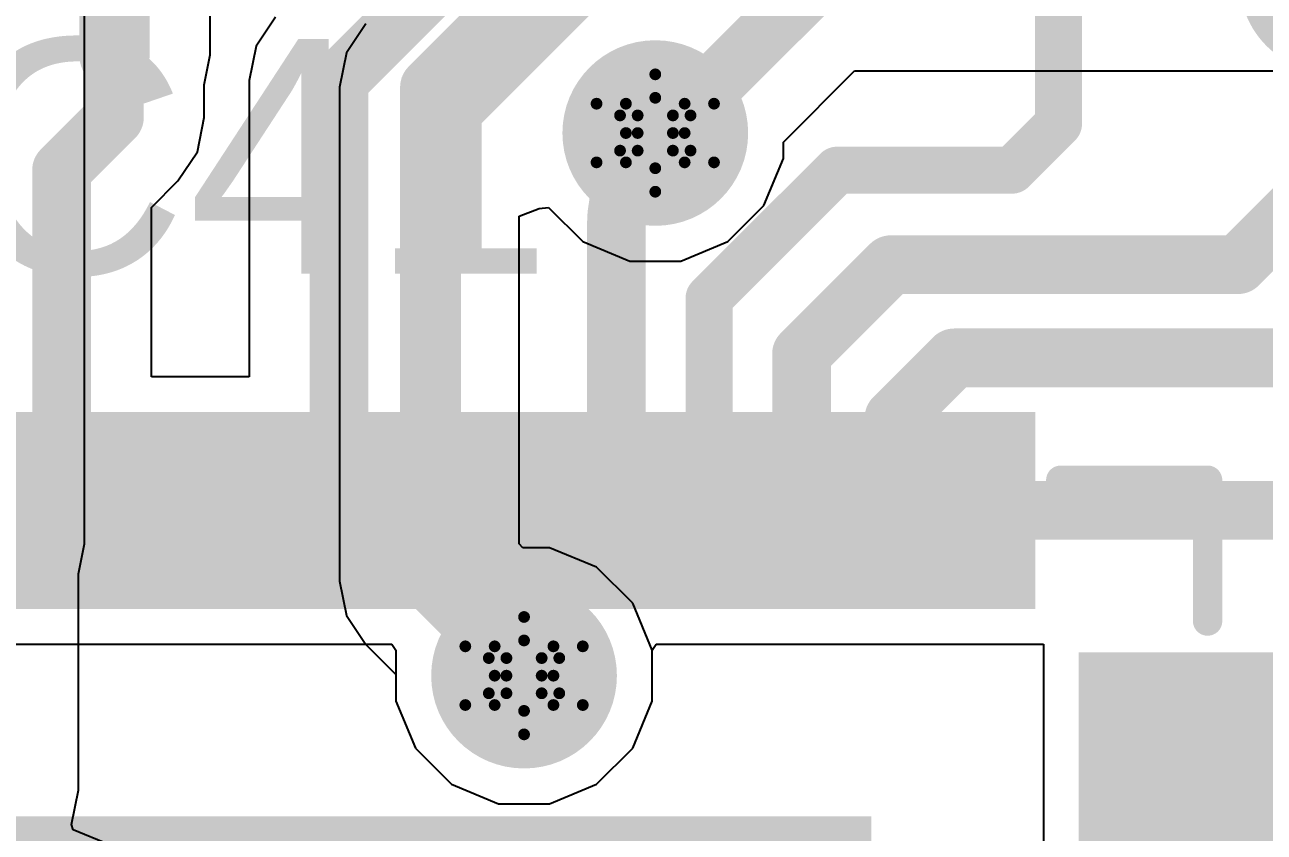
# Model space of a CAD drawing. Header units: inches. Extents: x -18 to 237, y -41 to 211.
# Drawn here: x 18.59 to 23.95, y 57.05 to 60.54 of the extents above; entities that cross this region are included whole.
import ezdxf

# ---------------------------------------------------------------- set-up
doc = ezdxf.new("R2010")
doc.units = ezdxf.units.IN
for name, color, linetype in [('Bottom Layer', 5, 'Continuous'), ('Bottom Solder', 6, 'Continuous'), ('Drill Drawing', 1, 'Continuous'), ('Top Layer', 1, 'Continuous'), ('Top Overlay', 2, 'Continuous'), ('Top Paste', 8, 'Continuous'), ('Top Solder', 216, 'Continuous'), ('Via Holes', 16, 'Continuous')]:
    doc.layers.add(name, color=color, linetype=linetype)
doc.styles.add('Arial', font='', dxfattribs={"height": 0.2})
doc.styles.get('Arial').set_extended_font_data('Arial')

# ---------------------------------------------------------------- blocks, each defined once
blk = doc.blocks.new('56_QFN__7_7__28')
at = {"layer": 'Top Layer'}
for points in [[(-1.51, 3.1), (-1.51, 3.75), (-1.29, 3.75), (-1.29, 3.1)], [(-1.11, 3.1), (-1.11, 3.75), (-0.89, 3.75), (-0.89, 3.1)], [(-0.71, 3.1), (-0.71, 3.75), (-0.49, 3.75), (-0.49, 3.1)], [(-0.31, 3.1), (-0.31, 3.75), (-0.09, 3.75), (-0.09, 3.1)], [(0.09, 3.1), (0.09, 3.75), (0.31, 3.75), (0.31, 3.1)], [(0.49, 3.1), (0.49, 3.75), (0.71, 3.75), (0.71, 3.1)], [(0.89, 3.1), (0.89, 3.75), (1.11, 3.75), (1.11, 3.1)], [(1.29, 3.1), (1.29, 3.75), (1.51, 3.75), (1.51, 3.1)], [(1.69, 3.1), (1.69, 3.75), (1.91, 3.75), (1.91, 3.1)], [(2.09, 3.1), (2.09, 3.75), (2.31, 3.75), (2.31, 3.1)], [(2.49, 3.1), (2.49, 3.75), (2.71, 3.75), (2.71, 3.1)], [(3.1, 2.71), (3.75, 2.71), (3.75, 2.49), (3.1, 2.49)], [(3.1, 2.31), (3.75, 2.31), (3.75, 2.09), (3.1, 2.09)]]:
    blk.add_hatch(color=1, dxfattribs=at).paths.add_polyline_path(points)
at = {"layer": 'Top Paste'}
for points in [[(-1.51, 3.1), (-1.51, 3.75), (-1.29, 3.75), (-1.29, 3.1)], [(-1.11, 3.1), (-1.11, 3.75), (-0.89, 3.75), (-0.89, 3.1)], [(-0.71, 3.1), (-0.71, 3.75), (-0.49, 3.75), (-0.49, 3.1)], [(-0.31, 3.1), (-0.31, 3.75), (-0.09, 3.75), (-0.09, 3.1)], [(0.09, 3.1), (0.09, 3.75), (0.31, 3.75), (0.31, 3.1)], [(0.49, 3.1), (0.49, 3.75), (0.71, 3.75), (0.71, 3.1)], [(0.89, 3.1), (0.89, 3.75), (1.11, 3.75), (1.11, 3.1)], [(1.29, 3.1), (1.29, 3.75), (1.51, 3.75), (1.51, 3.1)], [(1.69, 3.1), (1.69, 3.75), (1.91, 3.75), (1.91, 3.1)], [(2.09, 3.1), (2.09, 3.75), (2.31, 3.75), (2.31, 3.1)], [(2.49, 3.1), (2.49, 3.75), (2.71, 3.75), (2.71, 3.1)], [(3.1, 2.71), (3.75, 2.71), (3.75, 2.49), (3.1, 2.49)], [(3.1, 2.31), (3.75, 2.31), (3.75, 2.09), (3.1, 2.09)]]:
    blk.add_hatch(color=8, dxfattribs=at).paths.add_polyline_path(points)
at = {"layer": 'Top Solder'}
for points in [[(-1.6116, 2.9984), (-1.6116, 3.8516), (-1.1884, 3.8516), (-1.1884, 2.9984)], [(-1.2116, 2.9984), (-1.2116, 3.8516), (-0.7884, 3.8516), (-0.7884, 2.9984)], [(-0.8116, 2.9984), (-0.8116, 3.8516), (-0.3884, 3.8516), (-0.3884, 2.9984)], [(-0.4116, 2.9984), (-0.4116, 3.8516), (0.0116, 3.8516), (0.0116, 2.9984)], [(-0.0116, 2.9984), (-0.0116, 3.8516), (0.4116, 3.8516), (0.4116, 2.9984)], [(0.3884, 2.9984), (0.3884, 3.8516), (0.8116, 3.8516), (0.8116, 2.9984)], [(0.7884, 2.9984), (0.7884, 3.8516), (1.2116, 3.8516), (1.2116, 2.9984)], [(1.1884, 2.9984), (1.1884, 3.8516), (1.6116, 3.8516), (1.6116, 2.9984)], [(1.5884, 2.9984), (1.5884, 3.8516), (2.0116, 3.8516), (2.0116, 2.9984)], [(1.9884, 2.9984), (1.9884, 3.8516), (2.4116, 3.8516), (2.4116, 2.9984)], [(2.3884, 2.9984), (2.3884, 3.8516), (2.8116, 3.8516), (2.8116, 2.9984)], [(2.9984, 2.8116), (3.8516, 2.8116), (3.8516, 2.3884), (2.9984, 2.3884)], [(2.9984, 2.4116), (3.8516, 2.4116), (3.8516, 1.9884), (2.9984, 1.9884)], [(-2.1016, -2.1016), (-2.1016, 2.1016), (2.1016, 2.1016), (2.1016, -2.1016)]]:
    blk.add_hatch(color=216, dxfattribs=at).paths.add_polyline_path(points)
at = {"layer": 'Top Overlay', "const_width": 0.127}
for points in [[(2.921, 3.556), (3.556, 3.556)], [(3.556, 2.9464), (3.556, 3.556)]]:
    blk.add_lwpolyline(points, dxfattribs=at)
at = {"layer": 'Top Overlay', "const_width": 0.0635}
for points in [[(2.8893, 3.556, 1), (2.9527, 3.556, 1)], [(3.5242, 3.556, 1), (3.5877, 3.556, 1)], [(3.5242, 3.556, 1), (3.5877, 3.556, 1)], [(3.5242, 2.9464, 1), (3.5877, 2.9464, 1)]]:
    blk.add_lwpolyline(points, format="xyb", close=True, dxfattribs=at)

msp = doc.modelspace()

# ---------------------------------------------------------------- hatches: boundary and pattern name
at = {"layer": 'Bottom Layer'}
h = msp.add_hatch(color=5, dxfattribs=at)
edge = h.paths.add_edge_path()
edge.add_arc((21.3193, 60.0733), 0.3, 0, 360)
h = msp.add_hatch(color=5, dxfattribs=at)
edge = h.paths.add_edge_path()
edge.add_arc((20.7518, 57.7247), 0.3, 0, 360)
at = {"layer": 'Bottom Solder'}
h = msp.add_hatch(color=6, dxfattribs=at)
edge = h.paths.add_edge_path()
edge.add_arc((21.3193, 60.0733), 0.4016, 0, 360)
h = msp.add_hatch(color=6, dxfattribs=at)
edge = h.paths.add_edge_path()
edge.add_arc((20.7518, 57.7247), 0.4016, 0, 360)
at = {"layer": 'Top Layer'}
h = msp.add_hatch(color=1, dxfattribs=at)
edge = h.paths.add_edge_path()
edge.add_arc((21.3193, 60.0733), 0.3, 0, 360)
h = msp.add_hatch(color=1, dxfattribs=at)
edge = h.paths.add_edge_path()
edge.add_arc((20.7518, 57.7247), 0.3, 0, 360)
at = {"layer": 'Top Solder'}
h = msp.add_hatch(color=216, dxfattribs=at)
edge = h.paths.add_edge_path()
edge.add_arc((21.3193, 60.0733), 0.4016, 0, 360)
h = msp.add_hatch(color=216, dxfattribs=at)
edge = h.paths.add_edge_path()
edge.add_arc((20.7518, 57.7247), 0.4016, 0, 360)
at = {"layer": 'Via Holes'}
h = msp.add_hatch(color=7, dxfattribs=at)
edge = h.paths.add_edge_path()
edge.add_arc((21.3193, 60.0733), 0.15, 0, 360)
h = msp.add_hatch(color=7, dxfattribs=at)
edge = h.paths.add_edge_path()
edge.add_arc((20.7518, 57.7247), 0.15, 0, 360)

# ---------------------------------------------------------------- linework, layer by layer
at = {"layer": 'Bottom Layer'}
for p, q in [((18.8509, 58.296), (18.8509, 61.2427)), ((20.0681, 60.5461), (19.9839, 60.4201)), ((19.9839, 60.4201), (19.9543, 60.2714)), ((21.8733, 60.0344), (22.1813, 60.3423)), ((22.1813, 60.3423), (37.7212, 60.3423)), ((19.9543, 60.2714), (19.9543, 58.1337)), ((21.8733, 59.9631), (21.8733, 60.0344)), ((21.789, 59.7594), (21.8733, 59.9631)), ((20.7312, 59.7135), (20.8176, 59.747)), ((20.7312, 58.2946), (20.7312, 59.7135)), ((20.8176, 59.747), (20.8582, 59.7509)), ((20.8582, 59.7509), (21.0055, 59.6036)), ((21.6332, 59.6036), (21.789, 59.7594)), ((21.0055, 59.6036), (21.2091, 59.5193)), ((21.4295, 59.5193), (21.6332, 59.6036)), ((21.2091, 59.5193), (21.4295, 59.5193)), ((18.825, 58.1658), (18.8509, 58.296)), ((20.7472, 58.2787), (20.7312, 58.2946)), ((20.862, 58.2787), (20.7472, 58.2787)), ((21.0656, 58.1943), (20.862, 58.2787)), ((18.825, 57.2289), (18.825, 58.1658)), ((21.2215, 58.0385), (21.0656, 58.1943)), ((19.9543, 58.1337), (19.9839, 57.9851)), ((21.3058, 57.8349), (21.2215, 58.0385)), ((19.9839, 57.9851), (20.0681, 57.859)), ((20.0681, 57.859), (20.1978, 57.7293)), ((21.3058, 57.6145), (21.3058, 57.8349)), ((20.1978, 57.7293), (20.1978, 57.6145)), ((20.1978, 57.6145), (20.2821, 57.4109)), ((21.2215, 57.4109), (21.3058, 57.6145)), ((20.2821, 57.4109), (20.438, 57.255)), ((21.0656, 57.255), (21.2215, 57.4109)), ((20.438, 57.255), (20.6416, 57.1707)), ((20.862, 57.1707), (21.0656, 57.255)), ((18.7954, 57.0803), (18.825, 57.2289)), ((20.6416, 57.1707), (20.862, 57.1707)), ((18.8022, 57.0579), (18.7954, 57.0803)), ((18.9556, 56.9943), (18.8022, 57.0579))]:
    msp.add_line(p, q, dxfattribs=at)
at = {"layer": 'Bottom Layer', "const_width": 0.254}
for points in [[(20.3428, 60.2714), (21.231, 61.1596)], [(21.3628, 60.0733), (22.0204, 60.7308)], [(20.3428, 58.1337), (20.3428, 60.2714)], [(21.3193, 60.0733), (21.3628, 60.0733)], [(20.3428, 58.1337), (20.7518, 57.7247)]]:
    msp.add_lwpolyline(points, dxfattribs=at)
at = {"layer": 'Bottom Layer', "const_width": 0.127}
for points in [[(20.2793, 60.2714, 1), (20.4063, 60.2714, 1)], [(20.2793, 60.2714, 1), (20.4063, 60.2714, 1)], [(21.2558, 60.0733, 1), (21.3828, 60.0733, 1)], [(21.2993, 60.0733, 1), (21.4263, 60.0733, 1)], [(21.2993, 60.0733, 1), (21.4263, 60.0733, 1)], [(20.2793, 58.1337, 1), (20.4063, 58.1337, 1)], [(20.2793, 58.1337, 1), (20.4063, 58.1337, 1)], [(20.6883, 57.7247, 1), (20.8153, 57.7247, 1)]]:
    msp.add_lwpolyline(points, format="xyb", close=True, dxfattribs=at)
at = {"layer": 'Drill Drawing', "const_width": 0.0508}
for points in [[(21.1923, 60.2003), (21.3193, 60.3273)], [(21.3193, 60.3273), (21.4463, 60.2003)], [(21.2431, 60.1495), (21.3193, 60.2257)], [(21.3193, 60.2257), (21.3955, 60.1495)], [(21.0653, 60.2003), (21.1923, 60.0733)], [(21.0653, 60.2003), (21.1923, 60.2003)], [(21.4463, 60.2003), (21.5733, 60.2003)], [(21.4463, 60.0733), (21.5733, 60.2003)], [(21.1669, 60.1495), (21.2431, 60.0733)], [(21.1669, 60.1495), (21.2431, 60.1495)], [(21.3955, 60.1495), (21.4717, 60.1495)], [(21.3955, 60.0733), (21.4717, 60.1495)], [(21.0653, 59.9463), (21.1923, 60.0733)], [(21.1669, 59.9971), (21.2431, 60.0733)], [(21.3955, 60.0733), (21.4717, 59.9971)], [(21.4463, 60.0733), (21.5733, 59.9463)], [(21.1669, 59.9971), (21.2431, 59.9971)], [(21.2431, 59.9971), (21.3193, 59.9209)], [(21.3193, 59.9209), (21.3955, 59.9971)], [(21.3955, 59.9971), (21.4717, 59.9971)], [(21.0653, 59.9463), (21.1923, 59.9463)], [(21.1923, 59.9463), (21.3193, 59.8193)], [(21.3193, 59.8193), (21.4463, 59.9463)], [(21.4463, 59.9463), (21.5733, 59.9463)], [(20.6248, 57.8517), (20.7518, 57.9787)], [(20.7518, 57.9787), (20.8788, 57.8517)], [(20.6756, 57.8009), (20.7518, 57.8771)], [(20.7518, 57.8771), (20.828, 57.8009)], [(20.4978, 57.8517), (20.6248, 57.7247)], [(20.4978, 57.8517), (20.6248, 57.8517)], [(20.8788, 57.8517), (21.0058, 57.8517)], [(20.8788, 57.7247), (21.0058, 57.8517)], [(20.5994, 57.8009), (20.6756, 57.7247)], [(20.5994, 57.8009), (20.6756, 57.8009)], [(20.828, 57.8009), (20.9042, 57.8009)], [(20.828, 57.7247), (20.9042, 57.8009)], [(20.4978, 57.5977), (20.6248, 57.7247)], [(20.5994, 57.6485), (20.6756, 57.7247)], [(20.828, 57.7247), (20.9042, 57.6485)], [(20.8788, 57.7247), (21.0058, 57.5977)], [(20.5994, 57.6485), (20.6756, 57.6485)], [(20.6756, 57.6485), (20.7518, 57.5723)], [(20.7518, 57.5723), (20.828, 57.6485)], [(20.828, 57.6485), (20.9042, 57.6485)], [(20.4978, 57.5977), (20.6248, 57.5977)], [(20.6248, 57.5977), (20.7518, 57.4707)], [(20.7518, 57.4707), (20.8788, 57.5977)], [(20.8788, 57.5977), (21.0058, 57.5977)]]:
    msp.add_lwpolyline(points, dxfattribs=at)
at = {"layer": 'Drill Drawing', "const_width": 0.0254}
for points in [[(21.3066, 60.3273, 1), (21.332, 60.3273, 1)], [(21.3066, 60.3273, 1), (21.332, 60.3273, 1)], [(21.3066, 60.2257, 1), (21.332, 60.2257, 1)], [(21.3066, 60.2257, 1), (21.332, 60.2257, 1)], [(21.0526, 60.2003, 1), (21.078, 60.2003, 1)], [(21.0526, 60.2003, 1), (21.078, 60.2003, 1)], [(21.1796, 60.2003, 1), (21.205, 60.2003, 1)], [(21.1796, 60.2003, 1), (21.205, 60.2003, 1)], [(21.4336, 60.2003, 1), (21.459, 60.2003, 1)], [(21.4336, 60.2003, 1), (21.459, 60.2003, 1)], [(21.5606, 60.2003, 1), (21.586, 60.2003, 1)], [(21.5606, 60.2003, 1), (21.586, 60.2003, 1)], [(21.1542, 60.1495, 1), (21.1796, 60.1495, 1)], [(21.1542, 60.1495, 1), (21.1796, 60.1495, 1)], [(21.2304, 60.1495, 1), (21.2558, 60.1495, 1)], [(21.2304, 60.1495, 1), (21.2558, 60.1495, 1)], [(21.3828, 60.1495, 1), (21.4082, 60.1495, 1)], [(21.3828, 60.1495, 1), (21.4082, 60.1495, 1)], [(21.459, 60.1495, 1), (21.4844, 60.1495, 1)], [(21.459, 60.1495, 1), (21.4844, 60.1495, 1)], [(21.1796, 60.0733, 1), (21.205, 60.0733, 1)], [(21.1796, 60.0733, 1), (21.205, 60.0733, 1)], [(21.2304, 60.0733, 1), (21.2558, 60.0733, 1)], [(21.2304, 60.0733, 1), (21.2558, 60.0733, 1)], [(21.3828, 60.0733, 1), (21.4082, 60.0733, 1)], [(21.3828, 60.0733, 1), (21.4082, 60.0733, 1)], [(21.4336, 60.0733, 1), (21.459, 60.0733, 1)], [(21.4336, 60.0733, 1), (21.459, 60.0733, 1)], [(21.1542, 59.9971, 1), (21.1796, 59.9971, 1)], [(21.1542, 59.9971, 1), (21.1796, 59.9971, 1)], [(21.2304, 59.9971, 1), (21.2558, 59.9971, 1)], [(21.2304, 59.9971, 1), (21.2558, 59.9971, 1)], [(21.3828, 59.9971, 1), (21.4082, 59.9971, 1)], [(21.3828, 59.9971, 1), (21.4082, 59.9971, 1)], [(21.459, 59.9971, 1), (21.4844, 59.9971, 1)], [(21.459, 59.9971, 1), (21.4844, 59.9971, 1)], [(21.0526, 59.9463, 1), (21.078, 59.9463, 1)], [(21.0526, 59.9463, 1), (21.078, 59.9463, 1)], [(21.1796, 59.9463, 1), (21.205, 59.9463, 1)], [(21.1796, 59.9463, 1), (21.205, 59.9463, 1)], [(21.3066, 59.9209, 1), (21.332, 59.9209, 1)], [(21.3066, 59.9209, 1), (21.332, 59.9209, 1)], [(21.4336, 59.9463, 1), (21.459, 59.9463, 1)], [(21.4336, 59.9463, 1), (21.459, 59.9463, 1)], [(21.5606, 59.9463, 1), (21.586, 59.9463, 1)], [(21.5606, 59.9463, 1), (21.586, 59.9463, 1)], [(21.3066, 59.8193, 1), (21.332, 59.8193, 1)], [(21.3066, 59.8193, 1), (21.332, 59.8193, 1)], [(20.7391, 57.9787, 1), (20.7645, 57.9787, 1)], [(20.7391, 57.9787, 1), (20.7645, 57.9787, 1)], [(20.7391, 57.8771, 1), (20.7645, 57.8771, 1)], [(20.7391, 57.8771, 1), (20.7645, 57.8771, 1)], [(20.4851, 57.8517, 1), (20.5105, 57.8517, 1)], [(20.4851, 57.8517, 1), (20.5105, 57.8517, 1)], [(20.6121, 57.8517, 1), (20.6375, 57.8517, 1)], [(20.6121, 57.8517, 1), (20.6375, 57.8517, 1)], [(20.8661, 57.8517, 1), (20.8915, 57.8517, 1)], [(20.8661, 57.8517, 1), (20.8915, 57.8517, 1)], [(20.9931, 57.8517, 1), (21.0185, 57.8517, 1)], [(20.9931, 57.8517, 1), (21.0185, 57.8517, 1)], [(20.5867, 57.8009, 1), (20.6121, 57.8009, 1)], [(20.5867, 57.8009, 1), (20.6121, 57.8009, 1)], [(20.6629, 57.8009, 1), (20.6883, 57.8009, 1)], [(20.6629, 57.8009, 1), (20.6883, 57.8009, 1)], [(20.8153, 57.8009, 1), (20.8407, 57.8009, 1)], [(20.8153, 57.8009, 1), (20.8407, 57.8009, 1)], [(20.8915, 57.8009, 1), (20.9169, 57.8009, 1)], [(20.8915, 57.8009, 1), (20.9169, 57.8009, 1)], [(20.6121, 57.7247, 1), (20.6375, 57.7247, 1)], [(20.6121, 57.7247, 1), (20.6375, 57.7247, 1)], [(20.6629, 57.7247, 1), (20.6883, 57.7247, 1)], [(20.6629, 57.7247, 1), (20.6883, 57.7247, 1)], [(20.8153, 57.7247, 1), (20.8407, 57.7247, 1)], [(20.8153, 57.7247, 1), (20.8407, 57.7247, 1)], [(20.8661, 57.7247, 1), (20.8915, 57.7247, 1)], [(20.8661, 57.7247, 1), (20.8915, 57.7247, 1)], [(20.5867, 57.6485, 1), (20.6121, 57.6485, 1)], [(20.5867, 57.6485, 1), (20.6121, 57.6485, 1)], [(20.6629, 57.6485, 1), (20.6883, 57.6485, 1)], [(20.6629, 57.6485, 1), (20.6883, 57.6485, 1)], [(20.8153, 57.6485, 1), (20.8407, 57.6485, 1)], [(20.8153, 57.6485, 1), (20.8407, 57.6485, 1)], [(20.8915, 57.6485, 1), (20.9169, 57.6485, 1)], [(20.8915, 57.6485, 1), (20.9169, 57.6485, 1)], [(20.4851, 57.5977, 1), (20.5105, 57.5977, 1)], [(20.4851, 57.5977, 1), (20.5105, 57.5977, 1)], [(20.6121, 57.5977, 1), (20.6375, 57.5977, 1)], [(20.6121, 57.5977, 1), (20.6375, 57.5977, 1)], [(20.8661, 57.5977, 1), (20.8915, 57.5977, 1)], [(20.8661, 57.5977, 1), (20.8915, 57.5977, 1)], [(20.9931, 57.5977, 1), (21.0185, 57.5977, 1)], [(20.9931, 57.5977, 1), (21.0185, 57.5977, 1)], [(20.7391, 57.5723, 1), (20.7645, 57.5723, 1)], [(20.7391, 57.5723, 1), (20.7645, 57.5723, 1)], [(20.7391, 57.4707, 1), (20.7645, 57.4707, 1)], [(20.7391, 57.4707, 1), (20.7645, 57.4707, 1)]]:
    msp.add_lwpolyline(points, format="xyb", close=True, dxfattribs=at)
at = {"layer": 'Top Layer'}
for p, q in [((19.3948, 60.4123), (19.3948, 60.7217)), ((19.6771, 60.5749), (19.5929, 60.4489)), ((19.3689, 60.2821), (19.3948, 60.4123)), ((19.5929, 60.4489), (19.5633, 60.3002)), ((19.5633, 60.3002), (19.5633, 59.0187)), ((19.3689, 60.1411), (19.3689, 60.2821)), ((19.3393, 59.9924), (19.3689, 60.1411)), ((19.2551, 59.8664), (19.3393, 59.9924)), ((19.1403, 59.7516), (19.2551, 59.8664)), ((19.1403, 59.0187), (19.1403, 59.7516)), ((19.5633, 59.0187), (19.1403, 59.0187)), ((18.3441, 57.8607), (20.1806, 57.8607)), ((20.1806, 57.8607), (20.1978, 57.8349)), ((20.1978, 57.8349), (20.1978, 57.6145)), ((21.3058, 57.8349), (21.323, 57.8607)), ((21.3058, 57.6145), (21.3058, 57.8349)), ((21.323, 57.8607), (22.9978, 57.8607)), ((22.9978, 57.8607), (22.9978, 56.8507)), ((20.1978, 57.6145), (20.2821, 57.4109)), ((21.2215, 57.4109), (21.3058, 57.6145)), ((20.2821, 57.4109), (20.438, 57.255)), ((21.0656, 57.255), (21.2215, 57.4109)), ((20.438, 57.255), (20.6416, 57.1707)), ((20.862, 57.1707), (21.0656, 57.255)), ((20.6416, 57.1707), (20.862, 57.1707))]:
    msp.add_line(p, q, dxfattribs=at)
for points, const_width in [([(19.9518, 60.3002), (21.2957, 61.6441)], 0.254), ([(18.9804, 60.4123), (18.9804, 61.0778)], 0.3048), ([(20.3518, 60.079), (21.1982, 60.9254)], 0.254), ([(23.0632, 60.1134), (23.0632, 60.9254)], 0.2032), ([(18.9804, 60.1411), (18.9804, 60.4123)], 0.254), ([(19.9518, 58.4397), (19.9518, 60.3002)], 0.254), ([(18.7518, 59.9125), (18.9804, 60.1411)], 0.254), ([(20.3518, 58.4397), (20.3518, 60.079)], 0.254), ([(22.8623, 59.9125), (23.0632, 60.1134)], 0.2032), ([(23.8393, 59.5035), (24.2972, 59.9613)], 0.254), ([(18.7518, 58.4397), (18.7518, 59.9125)], 0.254), ([(21.5518, 59.3589), (22.1054, 59.9125)], 0.2032), ([(22.1054, 59.9125), (22.8623, 59.9125)], 0.2032), ([(21.1503, 58.8874), (21.1503, 59.6652)], 0.254), ([(21.9518, 59.1176), (22.3377, 59.5035)], 0.254), ([(22.3377, 59.5035), (23.8393, 59.5035)], 0.254), ([(21.5518, 58.4397), (21.5518, 59.3589)], 0.2032), ([(21.9518, 58.4397), (21.9518, 59.1176)], 0.254), ([(22.3518, 58.8406), (22.6115, 59.1003)], 0.254), ([(22.6115, 59.1003), (24.1848, 59.1003)], 0.254), ([(21.1503, 58.8874), (21.1518, 58.4397)], 0.254), ([(22.3518, 58.4397), (22.3518, 58.8406)], 0.254), ([(20.7518, 57.7247), (20.7518, 58.4397)], 0.254), ([(22.7518, 58.4397), (24.3233, 58.4397)], 0.254)]:
    msp.add_lwpolyline(points, dxfattribs=dict(at, const_width=const_width))
for points, const_width in [([(18.9042, 60.4123, 1), (19.0566, 60.4123, 1)], 0.1524), ([(18.9169, 60.4123, 1), (19.0439, 60.4123, 1)], 0.127), ([(19.8883, 60.3002, 1), (20.0153, 60.3002, 1)], 0.127), ([(19.8883, 60.3002, 1), (20.0153, 60.3002, 1)], 0.127), ([(18.9169, 60.1411, 1), (19.0439, 60.1411, 1)], 0.127), ([(18.9169, 60.1411, 1), (19.0439, 60.1411, 1)], 0.127), ([(20.2883, 60.079, 1), (20.4153, 60.079, 1)], 0.127), ([(20.2883, 60.079, 1), (20.4153, 60.079, 1)], 0.127), ([(21.2558, 60.0733, 1), (21.3828, 60.0733, 1)], 0.127), ([(23.0124, 60.1134, 1), (23.114, 60.1134, 1)], 0.1016), ([(23.0124, 60.1134, 1), (23.114, 60.1134, 1)], 0.1016), ([(18.6883, 59.9125, 1), (18.8153, 59.9125, 1)], 0.127), ([(18.6883, 59.9125, 1), (18.8153, 59.9125, 1)], 0.127), ([(22.0546, 59.9125, 1), (22.1562, 59.9125, 1)], 0.1016), ([(22.0546, 59.9125, 1), (22.1562, 59.9125, 1)], 0.1016), ([(22.8115, 59.9125, 1), (22.9131, 59.9125, 1)], 0.1016), ([(22.8115, 59.9125, 1), (22.9131, 59.9125, 1)], 0.1016), ([(21.0868, 59.6652, 1), (21.2138, 59.6652, 1)], 0.127), ([(21.0868, 59.6652, 1), (21.2138, 59.6652, 1)], 0.127), ([(22.2742, 59.5035, 1), (22.4012, 59.5035, 1)], 0.127), ([(22.2742, 59.5035, 1), (22.4012, 59.5035, 1)], 0.127), ([(23.7758, 59.5035, 1), (23.9028, 59.5035, 1)], 0.127), ([(23.7758, 59.5035, 1), (23.9028, 59.5035, 1)], 0.127), ([(21.501, 59.3589, 1), (21.6026, 59.3589, 1)], 0.1016), ([(21.501, 59.3589, 1), (21.6026, 59.3589, 1)], 0.1016), ([(21.8883, 59.1176, 1), (22.0153, 59.1176, 1)], 0.127), ([(21.8883, 59.1176, 1), (22.0153, 59.1176, 1)], 0.127), ([(22.548, 59.1003, 1), (22.675, 59.1003, 1)], 0.127), ([(22.548, 59.1003, 1), (22.675, 59.1003, 1)], 0.127), ([(21.0868, 58.8874, 1), (21.2138, 58.8874, 1)], 0.127), ([(21.0868, 58.8874, 1), (21.2138, 58.8874, 1)], 0.127), ([(22.2883, 58.8406, 1), (22.4153, 58.8406, 1)], 0.127), ([(22.2883, 58.8406, 1), (22.4153, 58.8406, 1)], 0.127), ([(18.6883, 58.4397, 1), (18.8153, 58.4397, 1)], 0.127), ([(19.8883, 58.4397, 1), (20.0153, 58.4397, 1)], 0.127), ([(20.2883, 58.4397, 1), (20.4153, 58.4397, 1)], 0.127), ([(20.6883, 58.4397, 1), (20.8153, 58.4397, 1)], 0.127), ([(21.0883, 58.4397, 1), (21.2153, 58.4397, 1)], 0.127), ([(21.501, 58.4397, 1), (21.6026, 58.4397, 1)], 0.1016), ([(21.8883, 58.4397, 1), (22.0153, 58.4397, 1)], 0.127), ([(22.2883, 58.4397, 1), (22.4153, 58.4397, 1)], 0.127), ([(22.6883, 58.4397, 1), (22.8153, 58.4397, 1)], 0.127), ([(20.6883, 57.7247, 1), (20.8153, 57.7247, 1)], 0.127)]:
    msp.add_lwpolyline(points, format="xyb", close=True, dxfattribs=dict(at, const_width=const_width))
at = {"layer": 'Top Layer', "const_width": 0.254}
msp.add_lwpolyline([(21.1503, 59.6652, -0.198912), (21.3193, 60.0733)], format="xyb", dxfattribs=at)

# ---------------------------------------------------------------- block references
msp.add_blockref('56_QFN__7_7__28', (20.1518, 55.0147))

# ---------------------------------------------------------------- texts
at = {"layer": 'Top Overlay', "style": 'Arial'}
msp.add_text('C26', height=1.016, rotation=90, dxfattribs=at).set_placement((24.8694, 60.2392))
msp.add_text('C41', height=1.016, dxfattribs=at).set_placement((18.2715, 59.4646))

doc.saveas('drawing.dxf')
